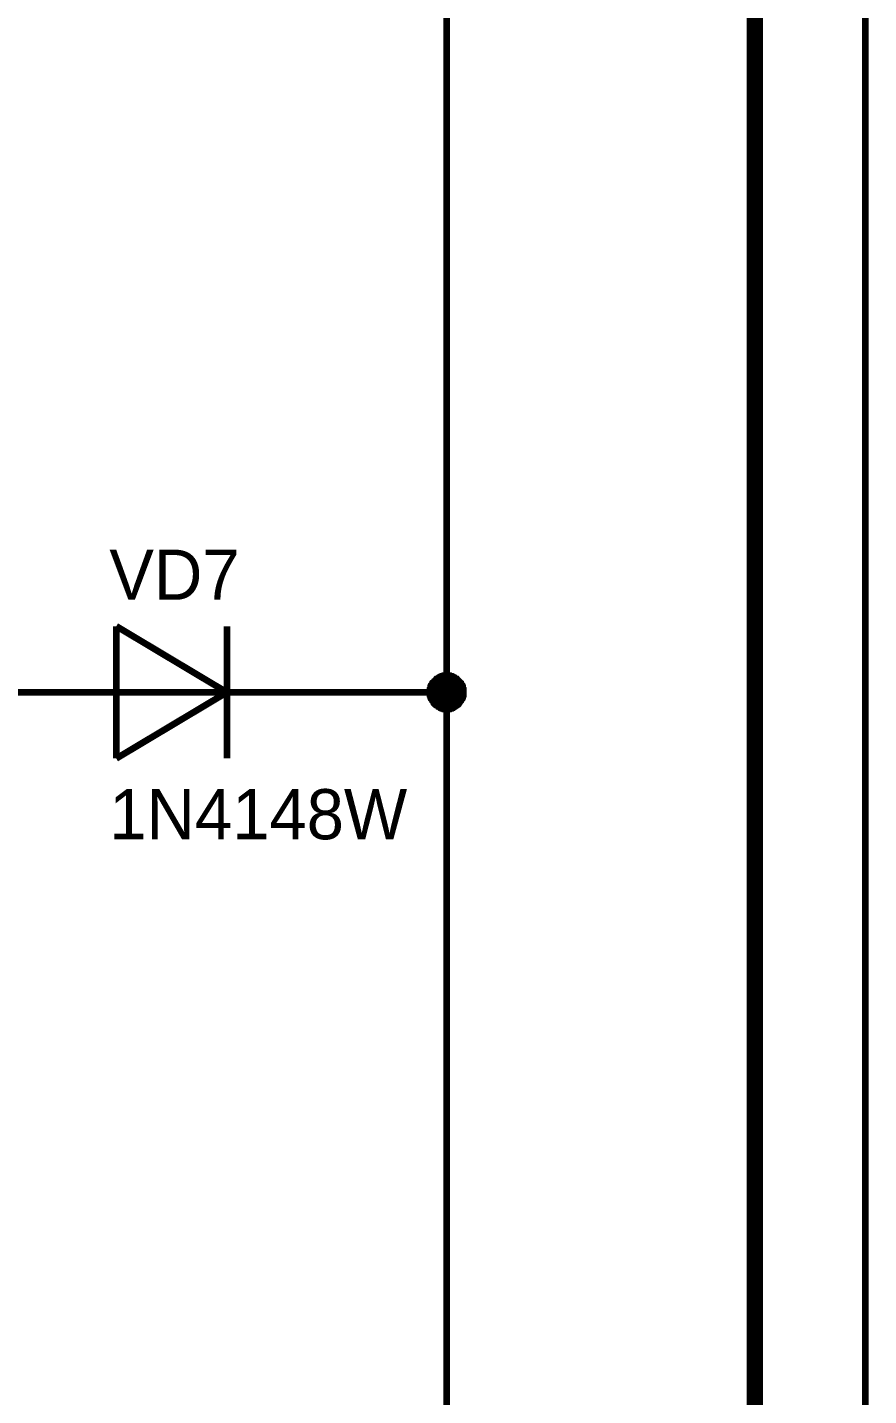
# Model space of a CAD drawing. Header units: millimetres. Extents: x 0 to 594, y 0 to 420.
# Drawn here: x 555.9 to 594.1, y 190.6 to 252.6 of the extents above; entities that cross this region are included whole.
import ezdxf

# ---------------------------------------------------------------- set-up
doc = ezdxf.new("R2010")
doc.units = ezdxf.units.MM
doc.layers.add('Sheet', color=255, linetype='Continuous')

msp = doc.modelspace()

# ---------------------------------------------------------------- linework, layer by layer
at = {"layer": 'Sheet'}
for points, const_width in [([(0.063, 420), (593.968, 420), (593.968, 0), (0.063, 0), (0.063, 420)], 0.3), ([(0.063, 420), (593.968, 420), (593.968, 0), (0.063, 0), (0.063, 420)], 0.3), ([(0.063, 420), (0.063, 0), (593.968, 0), (593.968, 420), (0.063, 420), (0.063, 420)], 0.0991), ([(0.063, 420), (0.063, 0), (593.968, 0), (593.968, 420), (0.063, 420), (0.063, 420)], 0.0991)]:
    msp.add_lwpolyline(points, close=True, dxfattribs=dict(at, const_width=const_width))
for points, const_width in [([(588.947, 414.977), (588.947, 4.991)], 0.749), ([(569.966, 222.477), (574.956, 222.477), (574.956, 317.495), (574.956, 387.495), (567.471, 387.495)], 0.3), ([(559.954, 225.478), (559.954, 219.477)], 0.3), ([(564.976, 222.477), (559.954, 225.478)], 0.3), ([(564.976, 225.478), (564.976, 219.477)], 0.3), ([(574.198, 222.477), (574.198, 222.509), (574.198, 222.572), (574.198, 222.604), (574.198, 222.635), (574.229, 222.667), (574.229, 222.699), (574.229, 222.762), (574.261, 222.793), (574.261, 222.825), (574.293, 222.856), (574.324, 222.888), (574.324, 222.92), (574.356, 222.951), (574.387, 222.983), (574.387, 222.983), (574.419, 223.014), (574.451, 223.046), (574.482, 223.078), (574.514, 223.078), (574.545, 223.109), (574.577, 223.141), (574.608, 223.141), (574.64, 223.172), (574.672, 223.172), (574.703, 223.204), (574.735, 223.204), (574.766, 223.204), (574.798, 223.236), (574.83, 223.236), (574.893, 223.236), (574.924, 223.236), (574.956, 223.236)], 0.3), ([(574.198, 222.477), (574.198, 222.509), (574.198, 222.572), (574.198, 222.604), (574.198, 222.635), (574.229, 222.667), (574.229, 222.699), (574.229, 222.762), (574.261, 222.793), (574.261, 222.825), (574.293, 222.856), (574.324, 222.888), (574.324, 222.92), (574.356, 222.951), (574.387, 222.983), (574.387, 222.983), (574.419, 223.014), (574.451, 223.046), (574.482, 223.078), (574.514, 223.078), (574.545, 223.109), (574.577, 223.141), (574.608, 223.141), (574.64, 223.172), (574.672, 223.172), (574.703, 223.204), (574.735, 223.204), (574.766, 223.204), (574.798, 223.236), (574.83, 223.236), (574.893, 223.236), (574.924, 223.236), (574.956, 223.236)], 0.3), ([(574.198, 222.477), (574.198, 222.509), (574.198, 222.572), (574.198, 222.604), (574.198, 222.635), (574.229, 222.667), (574.229, 222.699), (574.229, 222.762), (574.261, 222.793), (574.261, 222.825), (574.293, 222.856), (574.324, 222.888), (574.324, 222.92), (574.356, 222.951), (574.387, 222.983), (574.387, 222.983), (574.419, 223.014), (574.451, 223.046), (574.482, 223.078), (574.514, 223.078), (574.545, 223.109), (574.577, 223.141), (574.608, 223.141), (574.64, 223.172), (574.672, 223.172), (574.703, 223.204), (574.735, 223.204), (574.766, 223.204), (574.798, 223.236), (574.83, 223.236), (574.893, 223.236), (574.924, 223.236), (574.956, 223.236)], 0.3), ([(574.198, 222.477), (574.198, 222.509), (574.198, 222.572), (574.198, 222.604), (574.198, 222.635), (574.229, 222.667), (574.229, 222.699), (574.229, 222.762), (574.261, 222.793), (574.261, 222.825), (574.293, 222.856), (574.324, 222.888), (574.324, 222.92), (574.356, 222.951), (574.387, 222.983), (574.387, 222.983), (574.419, 223.014), (574.451, 223.046), (574.482, 223.078), (574.514, 223.078), (574.545, 223.109), (574.577, 223.141), (574.608, 223.141), (574.64, 223.172), (574.672, 223.172), (574.703, 223.204), (574.735, 223.204), (574.766, 223.204), (574.798, 223.236), (574.83, 223.236), (574.893, 223.236), (574.924, 223.236), (574.956, 223.236)], 0.3), ([(574.198, 222.477), (574.198, 222.509), (574.198, 222.572), (574.198, 222.604), (574.198, 222.635), (574.229, 222.667), (574.229, 222.699), (574.229, 222.762), (574.261, 222.793), (574.261, 222.825), (574.293, 222.856), (574.324, 222.888), (574.324, 222.92), (574.356, 222.951), (574.387, 222.983), (574.387, 222.983), (574.419, 223.014), (574.451, 223.046), (574.482, 223.078), (574.514, 223.078), (574.545, 223.109), (574.577, 223.141), (574.608, 223.141), (574.64, 223.172), (574.672, 223.172), (574.703, 223.204), (574.735, 223.204), (574.766, 223.204), (574.798, 223.236), (574.83, 223.236), (574.893, 223.236), (574.924, 223.236), (574.956, 223.236)], 0.0991), ([(574.198, 222.477), (574.198, 222.509), (574.198, 222.572), (574.198, 222.604), (574.198, 222.635), (574.229, 222.667), (574.229, 222.699), (574.229, 222.762), (574.261, 222.793), (574.261, 222.825), (574.293, 222.856), (574.324, 222.888), (574.324, 222.92), (574.356, 222.951), (574.387, 222.983), (574.387, 222.983), (574.419, 223.014), (574.451, 223.046), (574.482, 223.078), (574.514, 223.078), (574.545, 223.109), (574.577, 223.141), (574.608, 223.141), (574.64, 223.172), (574.672, 223.172), (574.703, 223.204), (574.735, 223.204), (574.766, 223.204), (574.798, 223.236), (574.83, 223.236), (574.893, 223.236), (574.924, 223.236), (574.956, 223.236)], 0.0991), ([(574.198, 222.477), (574.198, 222.509), (574.198, 222.572), (574.198, 222.604), (574.198, 222.635), (574.229, 222.667), (574.229, 222.699), (574.229, 222.762), (574.261, 222.793), (574.261, 222.825), (574.293, 222.856), (574.324, 222.888), (574.324, 222.92), (574.356, 222.951), (574.387, 222.983), (574.387, 222.983), (574.419, 223.014), (574.451, 223.046), (574.482, 223.078), (574.514, 223.078), (574.545, 223.109), (574.577, 223.141), (574.608, 223.141), (574.64, 223.172), (574.672, 223.172), (574.703, 223.204), (574.735, 223.204), (574.766, 223.204), (574.798, 223.236), (574.83, 223.236), (574.893, 223.236), (574.924, 223.236), (574.956, 223.236)], 0.0991), ([(574.198, 222.477), (574.198, 222.509), (574.198, 222.572), (574.198, 222.604), (574.198, 222.635), (574.229, 222.667), (574.229, 222.699), (574.229, 222.762), (574.261, 222.793), (574.261, 222.825), (574.293, 222.856), (574.324, 222.888), (574.324, 222.92), (574.356, 222.951), (574.387, 222.983), (574.387, 222.983), (574.419, 223.014), (574.451, 223.046), (574.482, 223.078), (574.514, 223.078), (574.545, 223.109), (574.577, 223.141), (574.608, 223.141), (574.64, 223.172), (574.672, 223.172), (574.703, 223.204), (574.735, 223.204), (574.766, 223.204), (574.798, 223.236), (574.83, 223.236), (574.893, 223.236), (574.924, 223.236), (574.956, 223.236)], 0.0991), ([(574.956, 223.236), (574.956, 223.236)], 0.3), ([(574.956, 223.236), (574.987, 223.236), (575.019, 223.236), (575.082, 223.236), (575.114, 223.236), (575.145, 223.204), (575.177, 223.204), (575.209, 223.204), (575.24, 223.172), (575.272, 223.172), (575.303, 223.141), (575.335, 223.141), (575.366, 223.109), (575.398, 223.078), (575.43, 223.078), (575.461, 223.046), (575.493, 223.014), (575.524, 222.983), (575.524, 222.983), (575.556, 222.951), (575.588, 222.92), (575.588, 222.888), (575.619, 222.856), (575.651, 222.825), (575.651, 222.793), (575.682, 222.762), (575.682, 222.699), (575.682, 222.667), (575.714, 222.635), (575.714, 222.604), (575.714, 222.572), (575.714, 222.509), (575.714, 222.477)], 0.3), ([(574.956, 223.236), (574.956, 223.236)], 0.3), ([(574.956, 223.236), (574.987, 223.236), (575.019, 223.236), (575.082, 223.236), (575.114, 223.236), (575.145, 223.204), (575.177, 223.204), (575.209, 223.204), (575.24, 223.172), (575.272, 223.172), (575.303, 223.141), (575.335, 223.141), (575.366, 223.109), (575.398, 223.078), (575.43, 223.078), (575.461, 223.046), (575.493, 223.014), (575.524, 222.983), (575.524, 222.983), (575.556, 222.951), (575.588, 222.92), (575.588, 222.888), (575.619, 222.856), (575.651, 222.825), (575.651, 222.793), (575.682, 222.762), (575.682, 222.699), (575.682, 222.667), (575.714, 222.635), (575.714, 222.604), (575.714, 222.572), (575.714, 222.509), (575.714, 222.477)], 0.3), ([(574.956, 223.236), (574.956, 223.236)], 0.3), ([(574.956, 223.236), (574.987, 223.236), (575.019, 223.236), (575.082, 223.236), (575.114, 223.236), (575.145, 223.204), (575.177, 223.204), (575.209, 223.204), (575.24, 223.172), (575.272, 223.172), (575.303, 223.141), (575.335, 223.141), (575.366, 223.109), (575.398, 223.078), (575.43, 223.078), (575.461, 223.046), (575.493, 223.014), (575.524, 222.983), (575.524, 222.983), (575.556, 222.951), (575.588, 222.92), (575.588, 222.888), (575.619, 222.856), (575.651, 222.825), (575.651, 222.793), (575.682, 222.762), (575.682, 222.699), (575.682, 222.667), (575.714, 222.635), (575.714, 222.604), (575.714, 222.572), (575.714, 222.509), (575.714, 222.477)], 0.3), ([(574.956, 223.236), (574.956, 223.236)], 0.3), ([(574.956, 223.236), (574.987, 223.236), (575.019, 223.236), (575.082, 223.236), (575.114, 223.236), (575.145, 223.204), (575.177, 223.204), (575.209, 223.204), (575.24, 223.172), (575.272, 223.172), (575.303, 223.141), (575.335, 223.141), (575.366, 223.109), (575.398, 223.078), (575.43, 223.078), (575.461, 223.046), (575.493, 223.014), (575.524, 222.983), (575.524, 222.983), (575.556, 222.951), (575.588, 222.92), (575.588, 222.888), (575.619, 222.856), (575.651, 222.825), (575.651, 222.793), (575.682, 222.762), (575.682, 222.699), (575.682, 222.667), (575.714, 222.635), (575.714, 222.604), (575.714, 222.572), (575.714, 222.509), (575.714, 222.477)], 0.3), ([(574.956, 223.236), (574.956, 223.236)], 0.0991), ([(574.956, 223.236), (574.987, 223.236), (575.019, 223.236), (575.082, 223.236), (575.114, 223.236), (575.145, 223.204), (575.177, 223.204), (575.209, 223.204), (575.24, 223.172), (575.272, 223.172), (575.303, 223.141), (575.335, 223.141), (575.366, 223.109), (575.398, 223.078), (575.43, 223.078), (575.461, 223.046), (575.493, 223.014), (575.524, 222.983), (575.524, 222.983), (575.556, 222.951), (575.588, 222.92), (575.588, 222.888), (575.619, 222.856), (575.651, 222.825), (575.651, 222.793), (575.682, 222.762), (575.682, 222.699), (575.682, 222.667), (575.714, 222.635), (575.714, 222.604), (575.714, 222.572), (575.714, 222.509), (575.714, 222.477)], 0.0991), ([(574.956, 223.236), (574.956, 223.236)], 0.0991), ([(574.956, 223.236), (574.987, 223.236), (575.019, 223.236), (575.082, 223.236), (575.114, 223.236), (575.145, 223.204), (575.177, 223.204), (575.209, 223.204), (575.24, 223.172), (575.272, 223.172), (575.303, 223.141), (575.335, 223.141), (575.366, 223.109), (575.398, 223.078), (575.43, 223.078), (575.461, 223.046), (575.493, 223.014), (575.524, 222.983), (575.524, 222.983), (575.556, 222.951), (575.588, 222.92), (575.588, 222.888), (575.619, 222.856), (575.651, 222.825), (575.651, 222.793), (575.682, 222.762), (575.682, 222.699), (575.682, 222.667), (575.714, 222.635), (575.714, 222.604), (575.714, 222.572), (575.714, 222.509), (575.714, 222.477)], 0.0991), ([(574.956, 223.236), (574.956, 223.236)], 0.0991), ([(574.956, 223.236), (574.987, 223.236), (575.019, 223.236), (575.082, 223.236), (575.114, 223.236), (575.145, 223.204), (575.177, 223.204), (575.209, 223.204), (575.24, 223.172), (575.272, 223.172), (575.303, 223.141), (575.335, 223.141), (575.366, 223.109), (575.398, 223.078), (575.43, 223.078), (575.461, 223.046), (575.493, 223.014), (575.524, 222.983), (575.524, 222.983), (575.556, 222.951), (575.588, 222.92), (575.588, 222.888), (575.619, 222.856), (575.651, 222.825), (575.651, 222.793), (575.682, 222.762), (575.682, 222.699), (575.682, 222.667), (575.714, 222.635), (575.714, 222.604), (575.714, 222.572), (575.714, 222.509), (575.714, 222.477)], 0.0991), ([(574.956, 223.236), (574.956, 223.236)], 0.0991), ([(574.956, 223.236), (574.987, 223.236), (575.019, 223.236), (575.082, 223.236), (575.114, 223.236), (575.145, 223.204), (575.177, 223.204), (575.209, 223.204), (575.24, 223.172), (575.272, 223.172), (575.303, 223.141), (575.335, 223.141), (575.366, 223.109), (575.398, 223.078), (575.43, 223.078), (575.461, 223.046), (575.493, 223.014), (575.524, 222.983), (575.524, 222.983), (575.556, 222.951), (575.588, 222.92), (575.588, 222.888), (575.619, 222.856), (575.651, 222.825), (575.651, 222.793), (575.682, 222.762), (575.682, 222.699), (575.682, 222.667), (575.714, 222.635), (575.714, 222.604), (575.714, 222.572), (575.714, 222.509), (575.714, 222.477)], 0.0991), ([(205.032, 89.995), (180.051, 89.995), (180.051, 105), (574.956, 105), (574.956, 175), (574.956, 222.477)], 0.3), ([(559.954, 222.477), (554.964, 222.477)], 0.3), ([(559.954, 219.477), (564.976, 222.477)], 0.3), ([(559.954, 222.477), (564.976, 222.477)], 0.3), ([(564.976, 222.477), (569.966, 222.477)], 0.3), ([(574.956, 221.719), (574.924, 221.719), (574.893, 221.719), (574.83, 221.719), (574.798, 221.719), (574.766, 221.751), (574.735, 221.751), (574.703, 221.751), (574.672, 221.782), (574.64, 221.782), (574.608, 221.814), (574.577, 221.846), (574.545, 221.846), (574.514, 221.877), (574.482, 221.909), (574.451, 221.909), (574.419, 221.94), (574.387, 221.972), (574.387, 222.004), (574.356, 222.035), (574.324, 222.067), (574.324, 222.098), (574.293, 222.13), (574.261, 222.162), (574.261, 222.193), (574.229, 222.225), (574.229, 222.256), (574.229, 222.288), (574.198, 222.319), (574.198, 222.351), (574.198, 222.414), (574.198, 222.446), (574.198, 222.477)], 0.3), ([(574.198, 222.477), (574.198, 222.477)], 0.3), ([(574.956, 221.719), (574.924, 221.719), (574.893, 221.719), (574.83, 221.719), (574.798, 221.719), (574.766, 221.751), (574.735, 221.751), (574.703, 221.751), (574.672, 221.782), (574.64, 221.782), (574.608, 221.814), (574.577, 221.846), (574.545, 221.846), (574.514, 221.877), (574.482, 221.909), (574.451, 221.909), (574.419, 221.94), (574.387, 221.972), (574.387, 222.004), (574.356, 222.035), (574.324, 222.067), (574.324, 222.098), (574.293, 222.13), (574.261, 222.162), (574.261, 222.193), (574.229, 222.225), (574.229, 222.256), (574.229, 222.288), (574.198, 222.319), (574.198, 222.351), (574.198, 222.414), (574.198, 222.446), (574.198, 222.477)], 0.3), ([(574.198, 222.477), (574.198, 222.477)], 0.3), ([(574.956, 221.719), (574.924, 221.719), (574.893, 221.719), (574.83, 221.719), (574.798, 221.719), (574.766, 221.751), (574.735, 221.751), (574.703, 221.751), (574.672, 221.782), (574.64, 221.782), (574.608, 221.814), (574.577, 221.846), (574.545, 221.846), (574.514, 221.877), (574.482, 221.909), (574.451, 221.909), (574.419, 221.94), (574.387, 221.972), (574.387, 222.004), (574.356, 222.035), (574.324, 222.067), (574.324, 222.098), (574.293, 222.13), (574.261, 222.162), (574.261, 222.193), (574.229, 222.225), (574.229, 222.256), (574.229, 222.288), (574.198, 222.319), (574.198, 222.351), (574.198, 222.414), (574.198, 222.446), (574.198, 222.477)], 0.3), ([(574.198, 222.477), (574.198, 222.477)], 0.3), ([(574.956, 221.719), (574.924, 221.719), (574.893, 221.719), (574.83, 221.719), (574.798, 221.719), (574.766, 221.751), (574.735, 221.751), (574.703, 221.751), (574.672, 221.782), (574.64, 221.782), (574.608, 221.814), (574.577, 221.846), (574.545, 221.846), (574.514, 221.877), (574.482, 221.909), (574.451, 221.909), (574.419, 221.94), (574.387, 221.972), (574.387, 222.004), (574.356, 222.035), (574.324, 222.067), (574.324, 222.098), (574.293, 222.13), (574.261, 222.162), (574.261, 222.193), (574.229, 222.225), (574.229, 222.256), (574.229, 222.288), (574.198, 222.319), (574.198, 222.351), (574.198, 222.414), (574.198, 222.446), (574.198, 222.477)], 0.3), ([(574.198, 222.477), (574.198, 222.477)], 0.3), ([(574.956, 221.719), (574.924, 221.719), (574.893, 221.719), (574.83, 221.719), (574.798, 221.719), (574.766, 221.751), (574.735, 221.751), (574.703, 221.751), (574.672, 221.782), (574.64, 221.782), (574.608, 221.814), (574.577, 221.846), (574.545, 221.846), (574.514, 221.877), (574.482, 221.909), (574.451, 221.909), (574.419, 221.94), (574.387, 221.972), (574.387, 222.004), (574.356, 222.035), (574.324, 222.067), (574.324, 222.098), (574.293, 222.13), (574.261, 222.162), (574.261, 222.193), (574.229, 222.225), (574.229, 222.256), (574.229, 222.288), (574.198, 222.319), (574.198, 222.351), (574.198, 222.414), (574.198, 222.446), (574.198, 222.477)], 0.0991), ([(574.198, 222.477), (574.198, 222.477)], 0.0991), ([(574.956, 221.719), (574.924, 221.719), (574.893, 221.719), (574.83, 221.719), (574.798, 221.719), (574.766, 221.751), (574.735, 221.751), (574.703, 221.751), (574.672, 221.782), (574.64, 221.782), (574.608, 221.814), (574.577, 221.846), (574.545, 221.846), (574.514, 221.877), (574.482, 221.909), (574.451, 221.909), (574.419, 221.94), (574.387, 221.972), (574.387, 222.004), (574.356, 222.035), (574.324, 222.067), (574.324, 222.098), (574.293, 222.13), (574.261, 222.162), (574.261, 222.193), (574.229, 222.225), (574.229, 222.256), (574.229, 222.288), (574.198, 222.319), (574.198, 222.351), (574.198, 222.414), (574.198, 222.446), (574.198, 222.477)], 0.0991), ([(574.198, 222.477), (574.198, 222.477)], 0.0991), ([(574.956, 221.719), (574.924, 221.719), (574.893, 221.719), (574.83, 221.719), (574.798, 221.719), (574.766, 221.751), (574.735, 221.751), (574.703, 221.751), (574.672, 221.782), (574.64, 221.782), (574.608, 221.814), (574.577, 221.846), (574.545, 221.846), (574.514, 221.877), (574.482, 221.909), (574.451, 221.909), (574.419, 221.94), (574.387, 221.972), (574.387, 222.004), (574.356, 222.035), (574.324, 222.067), (574.324, 222.098), (574.293, 222.13), (574.261, 222.162), (574.261, 222.193), (574.229, 222.225), (574.229, 222.256), (574.229, 222.288), (574.198, 222.319), (574.198, 222.351), (574.198, 222.414), (574.198, 222.446), (574.198, 222.477)], 0.0991), ([(574.198, 222.477), (574.198, 222.477)], 0.0991), ([(574.956, 221.719), (574.924, 221.719), (574.893, 221.719), (574.83, 221.719), (574.798, 221.719), (574.766, 221.751), (574.735, 221.751), (574.703, 221.751), (574.672, 221.782), (574.64, 221.782), (574.608, 221.814), (574.577, 221.846), (574.545, 221.846), (574.514, 221.877), (574.482, 221.909), (574.451, 221.909), (574.419, 221.94), (574.387, 221.972), (574.387, 222.004), (574.356, 222.035), (574.324, 222.067), (574.324, 222.098), (574.293, 222.13), (574.261, 222.162), (574.261, 222.193), (574.229, 222.225), (574.229, 222.256), (574.229, 222.288), (574.198, 222.319), (574.198, 222.351), (574.198, 222.414), (574.198, 222.446), (574.198, 222.477)], 0.0991), ([(574.198, 222.477), (574.198, 222.477)], 0.0991), ([(575.714, 222.477), (575.714, 222.446), (575.714, 222.414), (575.714, 222.351), (575.714, 222.319), (575.682, 222.288), (575.682, 222.256), (575.682, 222.225), (575.651, 222.193), (575.651, 222.162), (575.619, 222.13), (575.588, 222.098), (575.588, 222.067), (575.556, 222.035), (575.524, 222.004), (575.524, 221.972), (575.493, 221.94), (575.461, 221.909), (575.43, 221.909), (575.398, 221.877), (575.366, 221.846), (575.335, 221.846), (575.303, 221.814), (575.272, 221.782), (575.24, 221.782), (575.209, 221.751), (575.177, 221.751), (575.145, 221.751), (575.114, 221.719), (575.082, 221.719), (575.019, 221.719), (574.987, 221.719), (574.956, 221.719)], 0.3), ([(575.714, 222.477), (575.714, 222.446), (575.714, 222.414), (575.714, 222.351), (575.714, 222.319), (575.682, 222.288), (575.682, 222.256), (575.682, 222.225), (575.651, 222.193), (575.651, 222.162), (575.619, 222.13), (575.588, 222.098), (575.588, 222.067), (575.556, 222.035), (575.524, 222.004), (575.524, 221.972), (575.493, 221.94), (575.461, 221.909), (575.43, 221.909), (575.398, 221.877), (575.366, 221.846), (575.335, 221.846), (575.303, 221.814), (575.272, 221.782), (575.24, 221.782), (575.209, 221.751), (575.177, 221.751), (575.145, 221.751), (575.114, 221.719), (575.082, 221.719), (575.019, 221.719), (574.987, 221.719), (574.956, 221.719)], 0.3), ([(575.714, 222.477), (575.714, 222.446), (575.714, 222.414), (575.714, 222.351), (575.714, 222.319), (575.682, 222.288), (575.682, 222.256), (575.682, 222.225), (575.651, 222.193), (575.651, 222.162), (575.619, 222.13), (575.588, 222.098), (575.588, 222.067), (575.556, 222.035), (575.524, 222.004), (575.524, 221.972), (575.493, 221.94), (575.461, 221.909), (575.43, 221.909), (575.398, 221.877), (575.366, 221.846), (575.335, 221.846), (575.303, 221.814), (575.272, 221.782), (575.24, 221.782), (575.209, 221.751), (575.177, 221.751), (575.145, 221.751), (575.114, 221.719), (575.082, 221.719), (575.019, 221.719), (574.987, 221.719), (574.956, 221.719)], 0.3), ([(575.714, 222.477), (575.714, 222.446), (575.714, 222.414), (575.714, 222.351), (575.714, 222.319), (575.682, 222.288), (575.682, 222.256), (575.682, 222.225), (575.651, 222.193), (575.651, 222.162), (575.619, 222.13), (575.588, 222.098), (575.588, 222.067), (575.556, 222.035), (575.524, 222.004), (575.524, 221.972), (575.493, 221.94), (575.461, 221.909), (575.43, 221.909), (575.398, 221.877), (575.366, 221.846), (575.335, 221.846), (575.303, 221.814), (575.272, 221.782), (575.24, 221.782), (575.209, 221.751), (575.177, 221.751), (575.145, 221.751), (575.114, 221.719), (575.082, 221.719), (575.019, 221.719), (574.987, 221.719), (574.956, 221.719)], 0.3), ([(575.714, 222.477), (575.714, 222.446), (575.714, 222.414), (575.714, 222.351), (575.714, 222.319), (575.682, 222.288), (575.682, 222.256), (575.682, 222.225), (575.651, 222.193), (575.651, 222.162), (575.619, 222.13), (575.588, 222.098), (575.588, 222.067), (575.556, 222.035), (575.524, 222.004), (575.524, 221.972), (575.493, 221.94), (575.461, 221.909), (575.43, 221.909), (575.398, 221.877), (575.366, 221.846), (575.335, 221.846), (575.303, 221.814), (575.272, 221.782), (575.24, 221.782), (575.209, 221.751), (575.177, 221.751), (575.145, 221.751), (575.114, 221.719), (575.082, 221.719), (575.019, 221.719), (574.987, 221.719), (574.956, 221.719)], 0.0991), ([(575.714, 222.477), (575.714, 222.446), (575.714, 222.414), (575.714, 222.351), (575.714, 222.319), (575.682, 222.288), (575.682, 222.256), (575.682, 222.225), (575.651, 222.193), (575.651, 222.162), (575.619, 222.13), (575.588, 222.098), (575.588, 222.067), (575.556, 222.035), (575.524, 222.004), (575.524, 221.972), (575.493, 221.94), (575.461, 221.909), (575.43, 221.909), (575.398, 221.877), (575.366, 221.846), (575.335, 221.846), (575.303, 221.814), (575.272, 221.782), (575.24, 221.782), (575.209, 221.751), (575.177, 221.751), (575.145, 221.751), (575.114, 221.719), (575.082, 221.719), (575.019, 221.719), (574.987, 221.719), (574.956, 221.719)], 0.0991), ([(575.714, 222.477), (575.714, 222.446), (575.714, 222.414), (575.714, 222.351), (575.714, 222.319), (575.682, 222.288), (575.682, 222.256), (575.682, 222.225), (575.651, 222.193), (575.651, 222.162), (575.619, 222.13), (575.588, 222.098), (575.588, 222.067), (575.556, 222.035), (575.524, 222.004), (575.524, 221.972), (575.493, 221.94), (575.461, 221.909), (575.43, 221.909), (575.398, 221.877), (575.366, 221.846), (575.335, 221.846), (575.303, 221.814), (575.272, 221.782), (575.24, 221.782), (575.209, 221.751), (575.177, 221.751), (575.145, 221.751), (575.114, 221.719), (575.082, 221.719), (575.019, 221.719), (574.987, 221.719), (574.956, 221.719)], 0.0991), ([(575.714, 222.477), (575.714, 222.446), (575.714, 222.414), (575.714, 222.351), (575.714, 222.319), (575.682, 222.288), (575.682, 222.256), (575.682, 222.225), (575.651, 222.193), (575.651, 222.162), (575.619, 222.13), (575.588, 222.098), (575.588, 222.067), (575.556, 222.035), (575.524, 222.004), (575.524, 221.972), (575.493, 221.94), (575.461, 221.909), (575.43, 221.909), (575.398, 221.877), (575.366, 221.846), (575.335, 221.846), (575.303, 221.814), (575.272, 221.782), (575.24, 221.782), (575.209, 221.751), (575.177, 221.751), (575.145, 221.751), (575.114, 221.719), (575.082, 221.719), (575.019, 221.719), (574.987, 221.719), (574.956, 221.719)], 0.0991), ([(575.714, 222.477), (575.714, 222.477), (575.714, 222.477), (575.714, 222.477), (575.714, 222.477), (575.714, 222.477), (575.714, 222.477), (575.714, 222.477), (575.714, 222.477), (575.714, 222.477), (575.714, 222.477), (575.714, 222.477), (575.714, 222.477), (575.714, 222.477), (575.714, 222.477), (575.714, 222.477), (575.714, 222.477), (575.714, 222.477), (575.714, 222.477), (575.714, 222.477), (575.714, 222.477), (575.714, 222.477), (575.714, 222.477), (575.714, 222.477), (575.714, 222.477), (575.714, 222.477), (575.714, 222.477), (575.714, 222.477), (575.714, 222.477), (575.714, 222.477), (575.714, 222.477), (575.714, 222.477), (575.714, 222.477)], 0.3), ([(575.714, 222.477), (575.714, 222.477)], 0.3), ([(575.714, 222.477), (575.714, 222.477), (575.714, 222.477), (575.714, 222.477), (575.714, 222.477), (575.714, 222.477), (575.714, 222.477), (575.714, 222.477), (575.714, 222.477), (575.714, 222.477), (575.714, 222.477), (575.714, 222.477), (575.714, 222.477), (575.714, 222.477), (575.714, 222.477), (575.714, 222.477), (575.714, 222.477), (575.714, 222.477), (575.714, 222.477), (575.714, 222.477), (575.714, 222.477), (575.714, 222.477), (575.714, 222.477), (575.714, 222.477), (575.714, 222.477), (575.714, 222.477), (575.714, 222.477), (575.714, 222.477), (575.714, 222.477), (575.714, 222.477), (575.714, 222.477), (575.714, 222.477), (575.714, 222.477)], 0.3), ([(575.714, 222.477), (575.714, 222.477)], 0.3), ([(575.714, 222.477), (575.714, 222.477), (575.714, 222.477), (575.714, 222.477), (575.714, 222.477), (575.714, 222.477), (575.714, 222.477), (575.714, 222.477), (575.714, 222.477), (575.714, 222.477), (575.714, 222.477), (575.714, 222.477), (575.714, 222.477), (575.714, 222.477), (575.714, 222.477), (575.714, 222.477), (575.714, 222.477), (575.714, 222.477), (575.714, 222.477), (575.714, 222.477), (575.714, 222.477), (575.714, 222.477), (575.714, 222.477), (575.714, 222.477), (575.714, 222.477), (575.714, 222.477), (575.714, 222.477), (575.714, 222.477), (575.714, 222.477), (575.714, 222.477), (575.714, 222.477), (575.714, 222.477), (575.714, 222.477)], 0.3), ([(575.714, 222.477), (575.714, 222.477)], 0.3), ([(575.714, 222.477), (575.714, 222.477), (575.714, 222.477), (575.714, 222.477), (575.714, 222.477), (575.714, 222.477), (575.714, 222.477), (575.714, 222.477), (575.714, 222.477), (575.714, 222.477), (575.714, 222.477), (575.714, 222.477), (575.714, 222.477), (575.714, 222.477), (575.714, 222.477), (575.714, 222.477), (575.714, 222.477), (575.714, 222.477), (575.714, 222.477), (575.714, 222.477), (575.714, 222.477), (575.714, 222.477), (575.714, 222.477), (575.714, 222.477), (575.714, 222.477), (575.714, 222.477), (575.714, 222.477), (575.714, 222.477), (575.714, 222.477), (575.714, 222.477), (575.714, 222.477), (575.714, 222.477), (575.714, 222.477)], 0.3), ([(575.714, 222.477), (575.714, 222.477)], 0.3), ([(575.714, 222.477), (575.714, 222.477), (575.714, 222.477), (575.714, 222.477), (575.714, 222.477), (575.714, 222.477), (575.714, 222.477), (575.714, 222.477), (575.714, 222.477), (575.714, 222.477), (575.714, 222.477), (575.714, 222.477), (575.714, 222.477), (575.714, 222.477), (575.714, 222.477), (575.714, 222.477), (575.714, 222.477), (575.714, 222.477), (575.714, 222.477), (575.714, 222.477), (575.714, 222.477), (575.714, 222.477), (575.714, 222.477), (575.714, 222.477), (575.714, 222.477), (575.714, 222.477), (575.714, 222.477), (575.714, 222.477), (575.714, 222.477), (575.714, 222.477), (575.714, 222.477), (575.714, 222.477), (575.714, 222.477)], 0.0991), ([(575.714, 222.477), (575.714, 222.477)], 0.0991), ([(575.714, 222.477), (575.714, 222.477), (575.714, 222.477), (575.714, 222.477), (575.714, 222.477), (575.714, 222.477), (575.714, 222.477), (575.714, 222.477), (575.714, 222.477), (575.714, 222.477), (575.714, 222.477), (575.714, 222.477), (575.714, 222.477), (575.714, 222.477), (575.714, 222.477), (575.714, 222.477), (575.714, 222.477), (575.714, 222.477), (575.714, 222.477), (575.714, 222.477), (575.714, 222.477), (575.714, 222.477), (575.714, 222.477), (575.714, 222.477), (575.714, 222.477), (575.714, 222.477), (575.714, 222.477), (575.714, 222.477), (575.714, 222.477), (575.714, 222.477), (575.714, 222.477), (575.714, 222.477), (575.714, 222.477)], 0.0991), ([(575.714, 222.477), (575.714, 222.477)], 0.0991), ([(575.714, 222.477), (575.714, 222.477), (575.714, 222.477), (575.714, 222.477), (575.714, 222.477), (575.714, 222.477), (575.714, 222.477), (575.714, 222.477), (575.714, 222.477), (575.714, 222.477), (575.714, 222.477), (575.714, 222.477), (575.714, 222.477), (575.714, 222.477), (575.714, 222.477), (575.714, 222.477), (575.714, 222.477), (575.714, 222.477), (575.714, 222.477), (575.714, 222.477), (575.714, 222.477), (575.714, 222.477), (575.714, 222.477), (575.714, 222.477), (575.714, 222.477), (575.714, 222.477), (575.714, 222.477), (575.714, 222.477), (575.714, 222.477), (575.714, 222.477), (575.714, 222.477), (575.714, 222.477), (575.714, 222.477)], 0.0991), ([(575.714, 222.477), (575.714, 222.477)], 0.0991), ([(575.714, 222.477), (575.714, 222.477), (575.714, 222.477), (575.714, 222.477), (575.714, 222.477), (575.714, 222.477), (575.714, 222.477), (575.714, 222.477), (575.714, 222.477), (575.714, 222.477), (575.714, 222.477), (575.714, 222.477), (575.714, 222.477), (575.714, 222.477), (575.714, 222.477), (575.714, 222.477), (575.714, 222.477), (575.714, 222.477), (575.714, 222.477), (575.714, 222.477), (575.714, 222.477), (575.714, 222.477), (575.714, 222.477), (575.714, 222.477), (575.714, 222.477), (575.714, 222.477), (575.714, 222.477), (575.714, 222.477), (575.714, 222.477), (575.714, 222.477), (575.714, 222.477), (575.714, 222.477), (575.714, 222.477)], 0.0991), ([(575.714, 222.477), (575.714, 222.477)], 0.0991)]:
    msp.add_lwpolyline(points, dxfattribs=dict(at, const_width=const_width))
at = {"layer": 'Sheet', "const_width": 0.762}
msp.add_lwpolyline([(574.619, 222.5, 1), (575.381, 222.5, 1)], format="xyb", close=True, dxfattribs=at)

# ---------------------------------------------------------------- texts
at = {"layer": 'Sheet'}
for s, p in [('VD7', (559.638, 226.679)), ('1N4148W', (559.638, 215.812))]:
    msp.add_text(s, height=2.2744, dxfattribs=at).set_placement(p)

doc.saveas('drawing.dxf')
